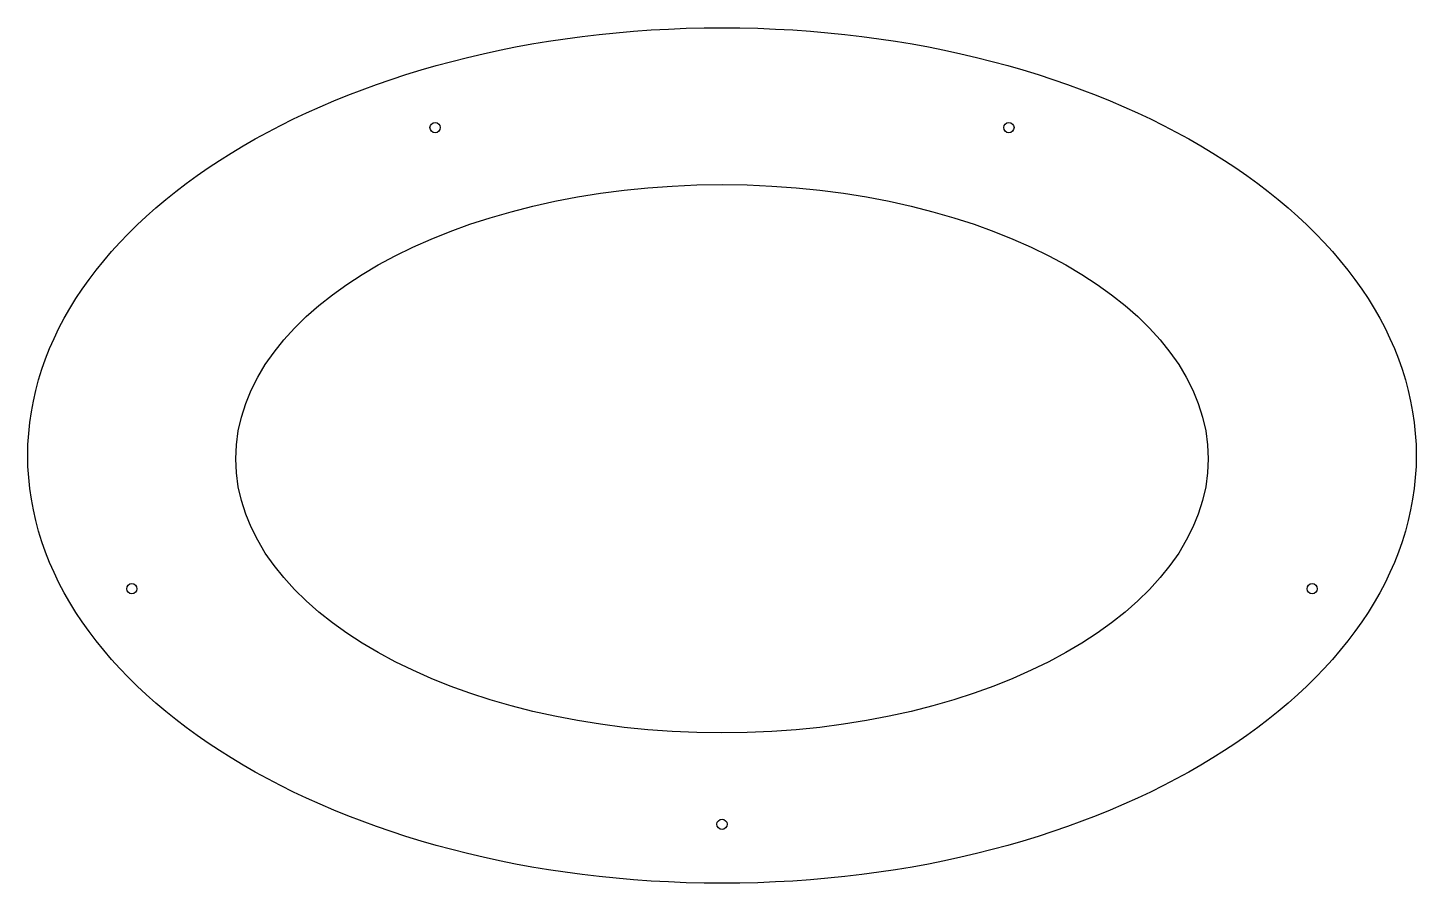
# Model space of a CAD drawing. Header units: inches. Extents: x -16.9 to 16.9, y -10.4 to 10.4.
import ezdxf

# ---------------------------------------------------------------- set-up
doc = ezdxf.new("R2010")
doc.units = ezdxf.units.IN
doc.layers.get('0').update_dxf_attribs({"linetype": 'CONTINUOUS'})

msp = doc.modelspace()

# ---------------------------------------------------------------- linework, layer by layer
for centre in [(-7, 8), (7, 8), (-14.4, -3.25), (14.4, -3.25), (0, -9)]:
    msp.add_circle(centre, 0.125)
for centre, major_axis, ratio in [((0, 0), (16.938, 0), 0.616218), ((0, -0.08), (11.862, 0), 0.563939)]:
    msp.add_ellipse(centre, major_axis=major_axis, ratio=ratio)

doc.saveas('drawing.dxf')
